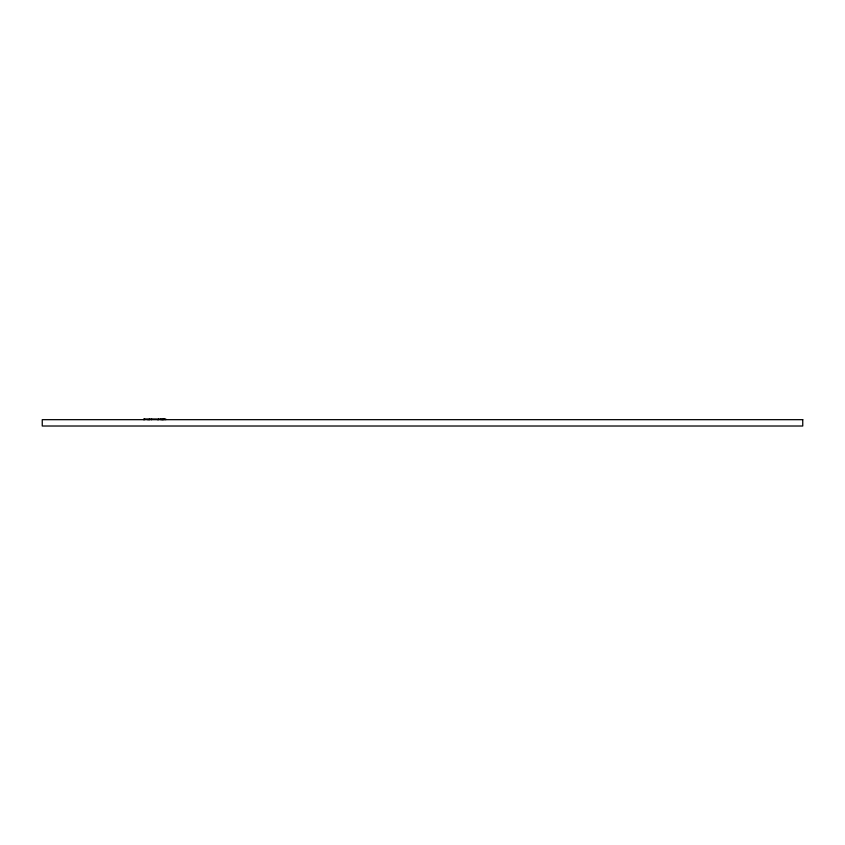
<?xml version="1.0" encoding="UTF-8"?>
<svg xmlns="http://www.w3.org/2000/svg" width="845" height="845" viewBox="0 0 845 845"><rect width="100%" height="100%" fill="white"/><g stroke="black" fill="none" stroke-linecap="round" stroke-linejoin="round"><path stroke-width="1.27" d="M151.899 418.983L156.695 418.983M165.747 419.733L165.747 418.983L162.567 418.983L162.567 419.733M164.078 418.983L164.078 419.733M163.18 418.983L163.18 419.733M161.849 419.733L161.849 418.983L157.624 418.983L157.624 419.733M160.941 418.983L160.941 419.733M158.533 418.983L158.533 419.733M151.582 419.733L151.582 418.983L148.731 418.983L148.731 419.733M149.639 418.983L149.639 419.733M147.812 419.733L147.949 418.983L143.671 418.983L143.671 419.733M144.622 418.983L144.622 419.733M802.75 419.669L42.25 419.669L42.25 426.017L802.75 426.017L802.75 419.669"/></g></svg>
